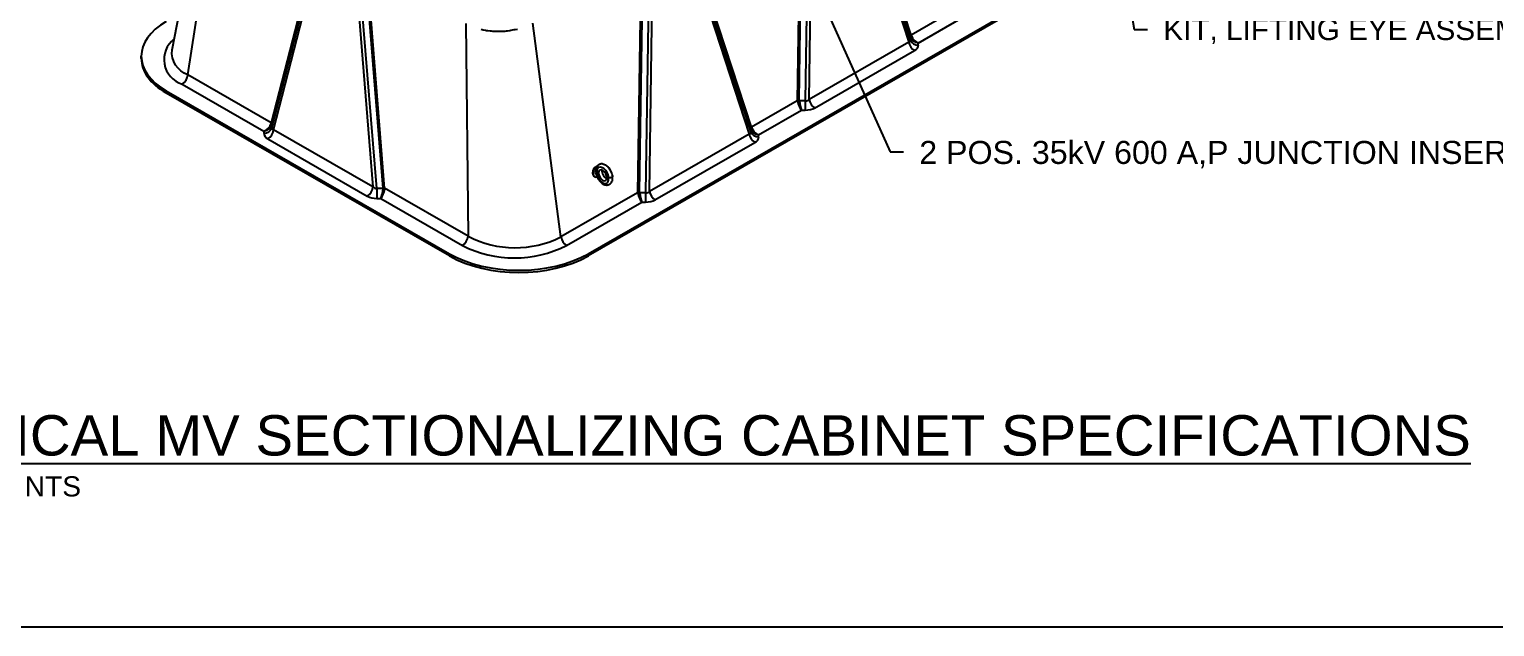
# Model space of a CAD drawing. Header units: feet. Extents: x -689 to 1837, y -511 to 1546.
# Drawn here: x 42.8 to 180.7, y 1218.4 to 1274.6 of the extents above; entities that cross this region are included whole.
import ezdxf
from ezdxf import colors
from ezdxf.entities.mleader import LeaderData, LeaderLine
from ezdxf.enums import TextEntityAlignment as Align
from ezdxf.math import Vec2, Vec3

# ---------------------------------------------------------------- set-up
doc = ezdxf.new("R2010")
doc.units = ezdxf.units.FT
doc.header["$MEASUREMENT"] = 0
for name, color, linetype in [('EQUIPMENT', 6, 'Continuous'), ('G-ANNO-TEXT @ 1', 1, 'Continuous'), ('TEXT', 1, 'Continuous')]:
    doc.layers.add(name, color=color, linetype=linetype)
doc.layers.add('G-NPLT', color=67, linetype='Continuous', plot=False)
doc.styles.add('NEI-A', font='arial.ttf')

# ---------------------------------------------------------------- blocks, each defined once
blk = doc.blocks.new('DETAIL_TITLE')
at = {"style": 'NEI-A'}
blk.add_attdef('DETAIL_TITLE_001', (0.9099, -0.4851), '', height=0.2, dxfattribs=at)
at = {"style": 'NEI-A', "flags": 8}
blk.add_attdef('#', text='', height=0.2, dxfattribs=at).set_placement((0.5922, -0.5109), align=Align.MIDDLE_CENTER)
at = {"style": 'NEI-A'}
for tag, p in [('SCALE:', (0.9386, -0.7379)), ('1"_=_', (1.5474, -0.7379))]:
    blk.add_attdef(tag, text='', height=0.1, dxfattribs=at).set_placement(p, align=Align.BOTTOM_LEFT)

msp = doc.modelspace()

# ---------------------------------------------------------------- linework, layer by layer
at = {"layer": 'EQUIPMENT'}
for points in [[(130.37304, 1297.01491), (130.08016, 1276.56845), (125.76023, 1274.079), (120.19557, 1291.15738)], [(125.70531, 1273.91426), (125.72362, 1273.58477), (120.23218, 1290.44349), (120.12235, 1291.02924), (125.68701, 1273.95087)], [(69.76585, 1282.29785), (65.51913, 1265.82353), (57.68468, 1270.34482), (60.50362, 1288.61301)], [(115.3448, 1288.35674), (115.05192, 1267.91028), (110.73199, 1265.42083), (105.16733, 1282.49921)], [(76.04439, 1259.63651), (75.47694, 1259.63651), (73.88443, 1279.18604), (74.43357, 1279.51552), (76.04439, 1259.69143)], [(83.84224, 1275.17729), (84.06189, 1255.15184), (76.20913, 1259.67312), (74.61662, 1279.49722)], [(100.31656, 1279.69857), (100.02368, 1259.25211), (92.81159, 1255.09692), (90.1757, 1275.2322)], [(100.20673, 1259.27042), (100.4996, 1279.71688), (101.06705, 1279.4057), (100.77418, 1259.23381), (100.20673, 1259.23381)], [(85.28832, 1274.64645), (85.39814, 1274.60984), (85.48967, 1274.59153), (85.70933, 1274.55492), (85.80085, 1274.53662), (85.91068, 1274.53662), (86.13034, 1274.50001), (86.24017, 1274.50001), (86.34999, 1274.4817), (86.45982, 1274.4817), (86.56965, 1274.4634), (87.33845, 1274.4634), (87.44828, 1274.4817), (87.55811, 1274.4817), (87.66794, 1274.50001), (87.77777, 1274.50001), (87.99743, 1274.53662), (88.08895, 1274.55492), (88.41844, 1274.60984), (88.50996, 1274.62814), (88.72962, 1274.66475)], [(53.30983, 1271.90073), (53.30983, 1272.10208)], [(116.68105, 1267.2147), (126.07141, 1272.63292)], [(65.22625, 1264.32254), (74.58001, 1258.94093)], [(101.65281, 1258.57483), (111.04317, 1263.97475)], [(96.01493, 1260.7348), (95.96001, 1260.7531)], [(97.64406, 1260.86293), (97.62575, 1260.95446), (97.58914, 1261.1009), (97.55253, 1261.19242), (97.4427, 1261.41208), (97.33287, 1261.55852), (97.27796, 1261.61343), (97.22305, 1261.68665), (97.16813, 1261.74156), (97.13152, 1261.75987), (97.07661, 1261.81478), (96.85695, 1261.92461), (96.82034, 1261.92461), (96.78373, 1261.94292), (96.74712, 1261.94292), (96.71051, 1261.96122), (96.56407, 1261.96122), (96.52746, 1261.94292), (96.49085, 1261.94292), (96.30781, 1261.85139), (96.2895, 1261.81478), (96.25289, 1261.79648), (96.17967, 1261.65004), (96.16137, 1261.63173), (96.14306, 1261.59513), (96.14306, 1261.55852), (96.12476, 1261.52191), (96.12476, 1261.4853), (96.10645, 1261.43038)], [(96.10645, 1261.43038), (96.10645, 1261.21072), (96.12476, 1261.15581), (96.12476, 1261.08259), (96.14306, 1261.06429), (96.14306, 1260.99107), (96.16137, 1260.93615), (96.17967, 1260.84463), (96.21628, 1260.77141), (96.23459, 1260.69819), (96.2712, 1260.62497), (96.32611, 1260.53345), (96.36272, 1260.46023), (96.41763, 1260.40531), (96.47255, 1260.33209), (96.58238, 1260.22227), (96.6556, 1260.16735), (96.6739, 1260.13074), (96.85695, 1260.03922), (96.87525, 1260.02091), (96.91186, 1260.00261), (96.94847, 1260.00261), (96.98508, 1259.9843), (97.07661, 1259.9843), (97.11322, 1259.966), (97.14983, 1259.966), (97.18644, 1259.9843), (97.25965, 1259.9843), (97.4427, 1260.07583), (97.51592, 1260.14905), (97.53423, 1260.18566), (97.57084, 1260.22227), (97.60745, 1260.29548), (97.60745, 1260.31379), (97.64406, 1260.38701), (97.64406, 1260.42362), (97.66236, 1260.47853), (97.66236, 1260.69819), (97.64406, 1260.78971)], [(96.10645, 1261.32055), (96.14306, 1261.28394), (96.16137, 1261.26564), (96.16137, 1261.1009), (96.21628, 1260.89954), (96.19798, 1260.91785), (96.16137, 1260.91785), (96.16137, 1260.93615)], [(97.64406, 1260.86293), (97.64406, 1260.7348), (97.62575, 1260.7348), (97.58914, 1260.69819), (97.55253, 1260.67989), (97.51592, 1260.67989), (97.47931, 1260.66158), (97.31457, 1260.66158), (97.29626, 1260.67989), (97.27796, 1260.67989)]]:
    msp.add_lwpolyline(points, dxfattribs=at)
for points in [[(57.68468, 1270.34482, -0.337732737), (56.20199, 1272.70614), (59.60668, 1290.15061)], [(65.59235, 1265.6954), (69.82076, 1282.16972), (69.74754, 1281.56566), (65.57405, 1265.3293), (65.59235, 1265.65879, -0.006999535), (65.60583, 1265.71261)], [(126.43751, 1273.14545), (126.43751, 1273.34681), (130.44626, 1275.67152), (130.81235, 1275.67152, 0.004659653), (130.83241, 1276.54267)], [(56.40334, 1273.73121, 0.606907296), (57.15384, 1269.48449), (64.84185, 1265.05473), (64.84185, 1264.83507)], [(111.40927, 1264.48728), (111.40927, 1264.70694), (115.43632, 1267.01335), (115.80242, 1267.01335, 0.004659653), (115.82247, 1267.8845, 0.191702723), (116.17663, 1268.03316)], [(96.11217, 1261.40948, 0.190023372), (96.02261, 1261.17741, -0.190023372)], [(75.47753, 1259.63484, 0.004801905), (75.47694, 1258.72127), (75.84304, 1258.72127), (83.53105, 1254.29151, 0.239253127), (93.32412, 1254.29151), (100.40808, 1258.35518), (100.77418, 1258.35518)]]:
    msp.add_lwpolyline(points, format="xyb", dxfattribs=at)
for points in [[(120.08574, 1290.20553), (125.55888, 1273.43833), (116.16851, 1268.02011), (116.44309, 1288.10048)], [(149.90426, 1284.69578), (95.37426, 1253.30305), (95.37426, 1253.5044), (149.90426, 1284.89714)], [(73.53663, 1279.22265), (75.11085, 1259.80125), (65.73879, 1265.18287), (69.89398, 1281.30939)], [(105.0575, 1281.54736), (110.53063, 1264.78016), (101.14027, 1259.38024), (101.41484, 1279.44231)], [(55.65284, 1268.84383), (82.30463, 1253.5044), (82.30463, 1253.30305), (55.65284, 1268.64247)]]:
    msp.add_lwpolyline(points, close=True, dxfattribs=at)
for points in [[(115.23497, 1267.92859), (115.50954, 1288.37505), (116.09529, 1288.04556), (115.80242, 1267.89198), (115.23497, 1267.89198, -0.031673403)], [(110.67707, 1265.27439), (110.69538, 1264.9449), (105.20394, 1281.78532), (105.11241, 1282.37107), (110.67707, 1265.29269, -0.004941487)]]:
    msp.add_lwpolyline(points, format="xyb", close=True, dxfattribs=at)
for centre, radius, start, end in [((124.00147, 1273.42856), 1.78183, 16.2458518, 17.378348), ((133.66461, 1276.15426), 8.15869, 194.6473968, 195.0331235), ((115.61482, 1267.94334), 0.56285, 181.9738513, 187.935815), ((60.50385, 1266.78543), 5.11896, 348.4996308, 349.2747031), ((118.63637, 1267.49609), 8.15869, 194.6473968, 195.0331235), ((96.20666, 1261.23668), 0.24554, 249.3425891, 256.9706509), ((96.21629, 1261.26802), 0.17971, 241.4416893, 250.4058007), ((75.55823, 1260.28781), 0.65078, 228.2037118, 263.9225452), ((75.75035, 1259.6734), 0.30745, 354.9378263, 4.5124964), ((75.71931, 1259.65472), 0.50714, 353.5610203, 1.8362489), ((100.58658, 1259.28517), 0.56285, 181.9738513, 187.935815), ((100.52404, 1259.28553), 0.30843, 178.962375, 186.2189582), ((54.43225, 1259.40787), 46.36227, 358.7303639, 359.79827), ((100.78962, 1259.75259), 0.52087, 270.1264971, 313.5348861), ((88.4905, 1263.69055), 9.61885, 242.586451, 296.6943645)]:
    msp.add_arc(centre, radius, start, end, dxfattribs=at)
for points in [[(55.65542, 1275.36651), (52.52797, 1273.56867), (52.52797, 1270.6538), (55.65542, 1268.85596)], [(125.56324, 1273.43704), (125.60719, 1273.12183), (125.82486, 1272.78563), (126.0796, 1272.63949)], [(125.57265, 1273.4544), (125.67793, 1273.47858), (125.73597, 1273.53382), (125.73402, 1273.60797)], [(125.78111, 1274.07653), (125.737, 1274.03987), (125.71275, 1273.99822), (125.71368, 1273.96075)], [(125.78277, 1274.0264), (125.73883, 1273.99363), (125.71393, 1273.95726), (125.7134, 1273.92504)], [(125.71709, 1273.93366), (125.80478, 1273.65106), (126.10454, 1273.41757), (126.44714, 1273.36502)], [(125.73003, 1273.59576), (125.81604, 1273.32735), (126.11039, 1273.14242), (126.44688, 1273.14539)], [(125.78586, 1274.03785), (125.86679, 1273.74197), (126.13961, 1273.46501), (126.45029, 1273.36334)], [(126.09158, 1272.63461), (126.32989, 1272.77271), (126.46086, 1272.958), (126.45566, 1273.14973)], [(53.30983, 1271.90988), (53.30983, 1270.68891), (54.15356, 1269.51796), (55.65542, 1268.6546)], [(57.16396, 1269.49106), (57.43626, 1269.64728), (57.66302, 1270.01798), (57.68627, 1270.34494)], [(115.2478, 1267.92854), (115.18227, 1267.92967), (115.11905, 1267.92209), (115.07202, 1267.90745)], [(115.24816, 1267.89281), (115.18404, 1267.88686), (115.12205, 1267.87265), (115.07541, 1267.85322)], [(115.08146, 1267.8673), (115.1261, 1267.5539), (115.27644, 1267.2118), (115.44761, 1267.03415)], [(115.25735, 1267.90825), (115.28146, 1267.58929), (115.36006, 1267.2298), (115.44878, 1267.03276)], [(116.17288, 1268.03713), (116.21683, 1267.72192), (116.4345, 1267.38571), (116.68923, 1267.23957)], [(115.80661, 1267.03173), (116.1391, 1267.02877), (116.46042, 1267.10402), (116.69989, 1267.24094)], [(64.84793, 1265.05146), (65.17351, 1265.15904), (65.45481, 1265.45934), (65.51983, 1265.76874)], [(64.8507, 1265.05323), (65.20985, 1265.11032), (65.51912, 1265.36655), (65.5894, 1265.66528)], [(64.85104, 1264.85338), (65.20466, 1264.85318), (65.50904, 1265.05959), (65.57809, 1265.34643)], [(64.86022, 1264.83719), (64.85986, 1264.64542), (64.99354, 1264.46032), (65.23185, 1264.3226)], [(65.23637, 1264.34741), (65.50868, 1264.50363), (65.73544, 1264.87433), (65.75869, 1265.20129)], [(65.58748, 1265.66446), (65.58631, 1265.69622), (65.56065, 1265.73079), (65.51593, 1265.76084)], [(65.60595, 1265.72008), (65.60707, 1265.76196), (65.58259, 1265.80628), (65.53792, 1265.84329)], [(65.58677, 1265.33818), (65.58956, 1265.27167), (65.64971, 1265.21949), (65.754, 1265.19312)], [(110.535, 1264.79718), (110.57895, 1264.48197), (110.79662, 1264.14576), (111.05136, 1263.99962)], [(110.54441, 1264.79623), (110.64969, 1264.82041), (110.70773, 1264.87565), (110.70578, 1264.9498)], [(110.75287, 1265.41836), (110.70876, 1265.3817), (110.68451, 1265.34005), (110.68544, 1265.30258)], [(110.75453, 1265.38654), (110.71059, 1265.35377), (110.68569, 1265.31739), (110.68516, 1265.28518)], [(110.68885, 1265.27549), (110.77654, 1264.99289), (111.0763, 1264.7594), (111.41889, 1264.70685)], [(110.70179, 1264.95589), (110.7878, 1264.68748), (111.08215, 1264.50255), (111.41864, 1264.50552)], [(110.75762, 1265.37968), (110.83855, 1265.0838), (111.11137, 1264.80684), (111.42205, 1264.70517)], [(111.06333, 1263.97644), (111.30165, 1264.11454), (111.43262, 1264.29983), (111.42742, 1264.49156)], [(95.81198, 1261.30497), (95.74809, 1261.0579), (95.82218, 1260.83022), (95.98665, 1260.76828)], [(95.87651, 1261.37291), (95.8064, 1261.1936), (95.80921, 1261.00147), (95.88381, 1260.87313)], [(96.24306, 1261.75975), (96.05876, 1261.74497), (95.87588, 1261.55204), (95.81198, 1261.30497)], [(96.21892, 1261.73018), (96.07825, 1261.68956), (95.94662, 1261.55222), (95.87651, 1261.37291)], [(95.88381, 1260.87313), (95.95841, 1260.74479), (96.09268, 1260.7011), (96.23308, 1260.75947)], [(96.02261, 1261.17741), (96.02423, 1261.09411), (96.06144, 1261.02899), (96.12003, 1261.00692)], [(96.72578, 1261.59906), (96.43162, 1261.75556), (96.19288, 1261.61058), (96.17996, 1261.2676)], [(96.21215, 1260.92273), (96.3114, 1260.53737), (96.6085, 1260.18991), (96.89141, 1260.12834)], [(96.47248, 1261.38152), (96.31685, 1261.2974), (96.30955, 1261.00931), (96.45617, 1260.73806)], [(96.45617, 1260.73806), (96.60279, 1260.46682), (96.84782, 1260.31513), (97.00345, 1260.39926)], [(97.01977, 1261.04272), (96.87314, 1261.31396), (96.62811, 1261.46565), (96.47248, 1261.38152)], [(96.67341, 1261.38575), (96.64166, 1261.25179), (96.67705, 1261.06986), (96.76735, 1260.90281)], [(97.29438, 1260.67474), (97.26864, 1261.03828), (97.01994, 1261.44257), (96.72578, 1261.59906)], [(96.76735, 1260.90281), (96.85765, 1260.73575), (96.99048, 1260.60649), (97.11995, 1260.55968)], [(96.89141, 1260.12834), (97.17432, 1260.06677), (97.34601, 1260.3122), (97.28395, 1260.68947)], [(97.00345, 1260.39926), (97.15909, 1260.48339), (97.16639, 1260.77147), (97.01977, 1261.04272)], [(74.59013, 1258.9475), (74.86243, 1259.10372), (75.08919, 1259.47442), (75.11244, 1259.80138)], [(75.84838, 1258.72405), (76.02883, 1258.91035), (76.18544, 1259.27637), (76.22246, 1259.59832)], [(75.85652, 1258.72084), (75.95776, 1258.92639), (76.04344, 1259.31006), (76.06118, 1259.63727)], [(76.22758, 1259.67393), (76.1813, 1259.68972), (76.11858, 1259.69611), (76.05322, 1259.69168)], [(76.22498, 1259.59575), (76.17898, 1259.61741), (76.11742, 1259.63216), (76.05336, 1259.63685)], [(100.21956, 1259.28867), (100.15403, 1259.28981), (100.0908, 1259.28222), (100.04378, 1259.26759)], [(100.21992, 1259.23464), (100.1558, 1259.22868), (100.09381, 1259.21448), (100.04717, 1259.19505)], [(100.22911, 1259.25008), (100.25322, 1258.93112), (100.33182, 1258.57163), (100.42054, 1258.37459)], [(101.14464, 1259.37896), (101.18859, 1259.06375), (101.40626, 1258.72754), (101.66099, 1258.5814)], [(74.59522, 1258.93762), (74.83402, 1258.79875), (75.15496, 1258.72089), (75.48745, 1258.72115)], [(100.05321, 1259.20913), (100.09786, 1258.89573), (100.2482, 1258.55363), (100.41937, 1258.37598)], [(100.77837, 1258.37356), (101.11086, 1258.3706), (101.43218, 1258.44585), (101.67165, 1258.58277)], [(83.54117, 1254.29808), (83.81348, 1254.4543), (84.04024, 1254.825), (84.06349, 1255.15196)], [(92.81595, 1255.09563), (92.85991, 1254.78042), (93.07758, 1254.44422), (93.33231, 1254.29808)], [(82.30569, 1253.51133), (85.91924, 1251.42755), (91.77796, 1251.42755), (95.39151, 1253.51133)], [(82.30569, 1253.30998), (85.91924, 1251.2262), (91.77796, 1251.2262), (95.39151, 1253.30998)]]:
    msp.add_open_spline(points, degree=3, dxfattribs=at)
at = {"layer": 'G-NPLT'}
msp.add_lwpolyline([(-1.45778, 1546.38847), (-1.45778, 1218.38847), (496.48, 1218.38847), (496.4, 1546.38847)], close=True, dxfattribs=at)

# ---------------------------------------------------------------- block references
at = {"layer": 'G-ANNO-TEXT @ 1'}
ref = msp.add_blockref('DETAIL_TITLE', (13.87349, 1242.65141), dxfattribs=dict(at, xscale=18.99347914525915, yscale=18.99347914525915, zscale=18.99347914525915))
ref.add_attrib('DETAIL_TITLE_001', '%%UTYPICAL MV SECTIONALIZING CABINET SPECIFICATIONS', (31.03122, 1234.50918), dxfattribs={"layer": '0', "height": 3.7986958, "style": 'NEI-A'})
ref.add_attrib('1"_=_', 'NTS', dxfattribs={"layer": '0', "height": 1.899348, "style": 'NEI-A'}).set_placement((42.33285, 1232.55334), align=Align.TOP_LEFT)

# ---------------------------------------------------------------- leaders
at = {"layer": 'TEXT'}
ml = msp.add_multileader_mtext('Standard', dxfattribs=at)
ml.set_content('{\\H1.08333x;2 POS. 35kV 600 A,P JUNCTION INSERT SEE DETAIL 1.}', color=256, style='NEI-A')
ml.set_leader_properties()
ml.build(insert=Vec2(0, 0))
ml.multileader.update_dxf_attribs({"dogleg_length": 0.0625, "arrow_head_size": 2.5, "scale": 20})
ctx = ml.context
ctx.base_point, ctx.scale, ctx.char_height, ctx.arrow_head_size, ctx.landing_gap_size, ctx.plane_origin = Vec3(125.03226, 1263.11274), 20, 2, 2.5, 1.5, Vec3(80.91053, 1283.44209)
notes = []
notes.append((ctx, [(0, (1, 1, 0), (123.78226, 1263.11274), (1, 0), 1.25, [(0, [(100.17621, 1315.6458)], 0, [])])]))
ctx.mtext.insert, ctx.mtext.width, ctx.mtext.line_spacing_factor, ctx.mtext.flow_direction = Vec3(126.53226, 1264.13122), 32.8297529, 0.9, 5
ml = msp.add_multileader_mtext('Standard', dxfattribs=at)
ml.set_content('KIT, LIFTING EYE ASSEMBLY', color=256, style='NEI-A')
ml.set_leader_properties()
ml.build(insert=Vec2(0, 0))
ml.multileader.update_dxf_attribs({"dogleg_length": 0.0625, "arrow_head_size": 2.5, "scale": 20})
ctx = ml.context
ctx.base_point, ctx.scale, ctx.char_height, ctx.arrow_head_size, ctx.landing_gap_size, ctx.plane_origin = Vec3(148.00583, 1274.60984), 20, 2, 2.5, 1.5, Vec3(97.85949, 1243.50397)
notes.append((ctx, [(0, (1, 1, 0), (146.75583, 1274.60984), (1, 0), 1.25, [(0, [(144.56023, 1288.0228)], 0, [])])]))
ctx.mtext.insert, ctx.mtext.width, ctx.mtext.line_spacing_factor, ctx.mtext.flow_direction = Vec3(149.50583, 1275.62689), 24.0519796, 0.9, 5
for ctx, leaders in notes:
    for number, flags, end, landing, length, lines in leaders:
        leader = LeaderData()
        leader.index, (leader.has_last_leader_line, leader.has_dogleg_vector, leader.attachment_direction) = number, flags
        leader.last_leader_point, leader.dogleg_vector, leader.dogleg_length = Vec3(end), Vec3(landing), length
        for number, points, colour, breaks in lines:
            line = LeaderLine()
            line.index, line.vertices, line.color, line.breaks = number, Vec3.list(points), colors.encode_raw_color(colour), breaks
            leader.lines.append(line)
        ctx.leaders.append(leader)

doc.saveas('drawing.dxf')
